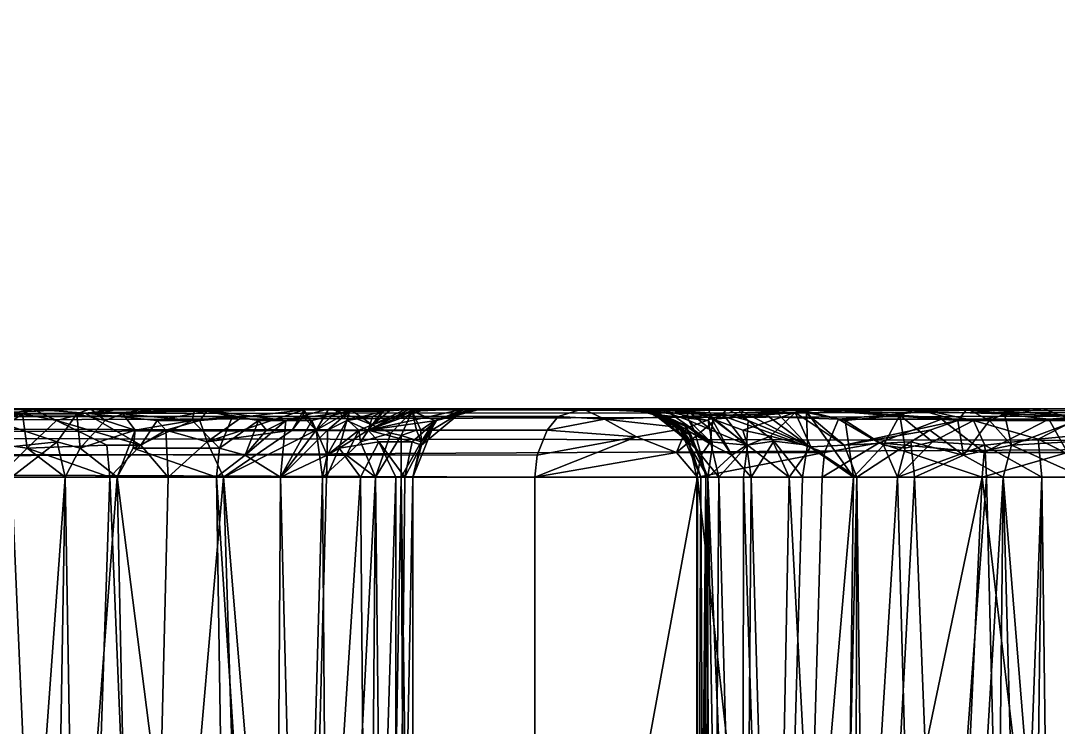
# Model space of a CAD drawing. Extents: x -30 to 83, y -53 to 60.
# Drawn here: x 17.627 to 19.147, y -11.967 to -10.932 of the extents above; entities that cross this region are included whole.
import ezdxf

# ---------------------------------------------------------------- set-up
doc = ezdxf.new("R2010")
doc.units = 0
doc.header["$MEASUREMENT"] = 0

msp = doc.modelspace()

# ---------------------------------------------------------------- linework, layer by layer
for points in [[(63.169998, -40), (-9.17, -40), (63.169998, 60)], [(-9.17, 60), (63.169998, 60), (-9.17, -40)], [(-7.187, 58, 2), (-7.187, -40, 2), (61.187, -40, 2)], [(61.187, 58, 2), (-7.187, 58, 2), (61.187, -40, 2)], [(-30, -1, 38), (30, -1, 38), (-30, -17, 38)], [(30, -17, 38), (-30, -17, 38), (30, -1, 38)], [(30, -2.998, 39.998001), (-30, -2.998, 39.998001), (-30, -15.003, 39.998001)], [(-30, -15.003, 39.998001), (30, -15.003, 39.998001), (30, -2.998, 39.998001)], [(5, -15, 40), (5, -3, 40), (75, -15, 40)], [(75, -3, 40), (75, -15, 40), (5, -3, 40)], [(9.998001, -13.003, 41.998001), (21.252998, -13.003, 41.998001), (21.252998, -7.997999, 41.998001)], [(9.998001, -13.003, 41.998001), (21.252998, -7.997999, 41.998001), (9.998001, -7.997999, 41.998001)], [(7.212134, -11.51441, 56.971416), (7.229168, -11.50251, 56.991844), (18.414324, -11.5113, 47.62907)], [(18.450401, -11.5, 47.6586), (7.229168, -11.50251, 56.991844), (14.61871, -11.5, 50.855831)], [(18.450401, -11.5, 47.6586), (18.414324, -11.5113, 47.62907), (7.229168, -11.50251, 56.991844)], [(21.153233, -11.5039, 50.370338), (15.689467, -11.5, 56.876308), (11.823029, -11.5113, 61.582664)], [(18.450401, -11.5, 47.6586), (14.61871, -11.5, 50.855831), (17.981335, -11.5, 49.97583)], [(14.61871, -11.5, 50.855831), (17.472769, -11.50045, 50.56509), (17.981335, -11.5, 49.97583)], [(15.689467, -11.5, 56.876308), (21.153233, -11.5039, 50.370338), (21.137972, -11.5, 50.346172)], [(21.137972, -11.5, 50.346172), (18.078512, -11.5, 51.579571), (15.689467, -11.5, 56.876308)], [(17.415649, -11.5, 52.238571), (15.689467, -11.5, 56.876308), (18.078512, -11.5, 51.579571)], [(17.832439, -11.50005, 51.695408), (17.415649, -11.5, 52.238571), (17.882164, -11.5001, 51.679825)], [(17.415649, -11.5, 52.238571), (17.729124, -11.50005, 51.709007), (17.548317, -11.50005, 51.689205)], [(17.832439, -11.50005, 51.695408), (17.807232, -11.5, 51.702641), (17.415649, -11.5, 52.238571)], [(17.807232, -11.5, 51.702641), (17.729124, -11.50005, 51.709007), (17.415649, -11.5, 52.238571)], [(17.882164, -11.5001, 51.679825), (17.415649, -11.5, 52.238571), (18.078512, -11.5, 51.579571)], [(17.644646, -11.50045, 50.520481), (17.981335, -11.5, 49.97583), (17.472769, -11.50045, 50.56509)], [(17.472769, -11.50045, 50.56509), (17.56205, -11.51735, 50.585541), (17.644646, -11.50045, 50.520481)], [(17.548317, -11.50005, 51.689205), (17.729124, -11.50005, 51.709007), (17.557085, -11.50736, 51.656509)], [(17.557085, -11.50736, 51.656509), (17.729124, -11.50005, 51.709007), (17.709311, -11.50736, 51.675587)], [(17.629429, -11.50736, 50.552608), (17.644646, -11.50045, 50.520481), (17.56205, -11.51735, 50.585541)], [(17.644646, -11.50045, 50.520481), (17.629429, -11.50736, 50.552608), (17.679279, -11.51735, 50.567501)], [(17.981335, -11.5, 49.97583), (17.644646, -11.50045, 50.520481), (17.721607, -11.50637, 50.545654)], [(17.679279, -11.51735, 50.567501), (17.721607, -11.50637, 50.545654), (17.644646, -11.50045, 50.520481)], [(17.709311, -11.50736, 51.675587), (17.729124, -11.50005, 51.709007), (17.750528, -11.51735, 51.654453)], [(17.981335, -11.5, 49.97583), (17.721607, -11.50637, 50.545654), (17.781075, -11.50005, 50.519051)], [(17.781075, -11.50005, 50.519051), (17.721607, -11.50637, 50.545654), (17.89941, -11.50341, 50.572262)], [(17.807232, -11.5, 51.702641), (17.776663, -11.50736, 51.670898), (17.729124, -11.50005, 51.709007)], [(17.776663, -11.50736, 51.670898), (17.750528, -11.51735, 51.654453), (17.729124, -11.50005, 51.709007)], [(17.832439, -11.50005, 51.695408), (17.776663, -11.50736, 51.670898), (17.807232, -11.5, 51.702641)], [(17.832439, -11.50005, 51.695408), (17.882164, -11.5001, 51.679825), (17.776663, -11.50736, 51.670898)], [(17.878119, -11.51735, 51.627499), (17.776663, -11.50736, 51.670898), (17.882164, -11.5001, 51.679825)], [(17.89941, -11.50341, 50.572262), (17.908255, -11.5, 50.547943), (17.781075, -11.50005, 50.519051)], [(17.981335, -11.5, 49.97583), (17.781075, -11.50005, 50.519051), (17.908255, -11.5, 50.547943)], [(17.878119, -11.51735, 51.627499), (17.882164, -11.5001, 51.679825), (17.937105, -11.5113, 51.613693)], [(18.078512, -11.5, 51.579571), (18.015516, -11.51735, 51.55801), (17.882164, -11.5001, 51.679825)], [(17.975431, -11.51735, 51.583542), (17.882164, -11.5001, 51.679825), (18.015516, -11.51735, 51.55801)], [(17.937105, -11.5113, 51.613693), (17.882164, -11.5001, 51.679825), (17.975431, -11.51735, 51.583542)], [(18.041765, -11.50173, 50.633678), (17.908255, -11.5, 50.547943), (17.89941, -11.50341, 50.572262)], [(18.041765, -11.50173, 50.633678), (17.89941, -11.50341, 50.572262), (17.950987, -11.51235, 50.616058)], [(18.041765, -11.50173, 50.633678), (17.950987, -11.51235, 50.616058), (17.900131, -11.54843, 50.635944)], [(17.900131, -11.54843, 50.635944), (18.02459, -11.53126, 50.692715), (18.041765, -11.50173, 50.633678)], [(17.981335, -11.5, 49.97583), (17.908255, -11.5, 50.547943), (18.572865, -11.50003, 49.945953)], [(18.041765, -11.50173, 50.633678), (18.572865, -11.50003, 49.945953), (17.908255, -11.5, 50.547943)], [(18.676498, -11.50005, 49.293663), (17.981335, -11.5, 49.97583), (18.660978, -11.5001, 49.314671)], [(17.981335, -11.5, 49.97583), (18.676498, -11.50005, 49.293663), (18.450401, -11.5, 47.6586)], [(17.981335, -11.5, 49.97583), (18.572865, -11.50003, 49.945953), (18.545288, -11.50005, 49.871071)], [(18.545288, -11.50005, 49.871071), (18.537701, -11.5, 49.852837), (17.981335, -11.5, 49.97583)], [(17.981335, -11.5, 49.97583), (18.537701, -11.5, 49.852837), (18.533607, -11.50005, 49.826935)], [(17.981335, -11.5, 49.97583), (18.533607, -11.50005, 49.826935), (18.522392, -11.5, 49.775852)], [(18.522392, -11.5, 49.775852), (18.55559, -11.50003, 49.51194), (17.981335, -11.5, 49.97583)], [(17.981335, -11.5, 49.97583), (18.55559, -11.50003, 49.51194), (18.660978, -11.5001, 49.314671)], [(18.015516, -11.51735, 51.55801), (18.078512, -11.5, 51.579571), (18.109011, -11.50341, 51.517719)], [(18.02459, -11.53126, 50.692715), (18.040195, -11.5113, 50.672375), (18.041765, -11.50173, 50.633678)], [(18.040195, -11.5113, 50.672375), (18.059887, -11.53126, 50.722332), (18.041765, -11.50173, 50.633678)], [(18.059887, -11.53126, 50.722332), (18.078512, -11.5, 50.64394), (18.041765, -11.50173, 50.633678)], [(18.041765, -11.50173, 50.633678), (18.078512, -11.5, 50.64394), (18.572865, -11.50003, 49.945953)], [(18.059887, -11.53126, 50.722332), (18.090916, -11.50341, 50.688473), (18.078512, -11.5, 50.64394)], [(18.078512, -11.5, 51.579571), (18.20908, -11.5, 51.434139), (18.109011, -11.50341, 51.517719)], [(18.078512, -11.5, 50.64394), (18.090916, -11.50341, 50.688473), (18.108402, -11.5, 50.669388)], [(18.078512, -11.5, 50.64394), (18.108402, -11.5, 50.669388), (18.633238, -11.50004, 50.048401)], [(18.078512, -11.5, 51.579571), (21.137972, -11.5, 50.346172), (18.20908, -11.5, 51.434139)], [(18.633238, -11.50004, 50.048401), (18.572865, -11.50003, 49.945953), (18.078512, -11.5, 50.64394)], [(18.141884, -11.5234, 50.804482), (18.108402, -11.5, 50.669388), (18.090916, -11.50341, 50.688473)], [(18.108402, -11.5, 50.669388), (18.141884, -11.5234, 50.804482), (18.159328, -11.5001, 50.728886)], [(18.108402, -11.5, 50.669388), (18.159328, -11.5001, 50.728886), (18.769907, -11.50004, 50.182186)], [(18.769907, -11.50004, 50.182186), (18.633238, -11.50004, 50.048401), (18.108402, -11.5, 50.669388)], [(18.109011, -11.50341, 51.517719), (18.20908, -11.5, 51.434139), (18.158529, -11.50341, 51.461258)], [(18.220776, -11.50005, 51.410664), (18.135717, -11.53126, 51.414715), (18.20908, -11.5, 51.434139)], [(18.195518, -11.50093, 51.436913), (18.20908, -11.5, 51.434139), (18.135717, -11.53126, 51.414715)], [(18.135717, -11.53126, 51.414715), (18.276821, -11.50004, 51.279015), (18.235815, -11.51735, 51.223782)], [(18.276821, -11.50004, 51.279015), (18.135717, -11.53126, 51.414715), (18.220776, -11.50005, 51.410664)], [(18.195518, -11.50093, 51.436913), (18.135717, -11.53126, 51.414715), (18.158529, -11.50341, 51.461258)], [(18.159328, -11.5001, 50.728886), (18.141884, -11.5234, 50.804482), (18.170868, -11.5, 50.736294)], [(18.170868, -11.5, 50.736294), (18.141884, -11.5234, 50.804482), (18.192753, -11.50005, 50.768856)], [(18.207241, -11.50005, 50.790546), (18.192753, -11.50005, 50.768856), (18.141884, -11.5234, 50.804482)], [(18.207241, -11.50005, 50.790546), (18.141884, -11.5234, 50.804482), (18.200249, -11.50341, 50.824692)], [(18.195518, -11.50093, 51.436913), (18.158529, -11.50341, 51.461258), (18.20908, -11.5, 51.434139)], [(18.170868, -11.5, 50.736294), (18.829863, -11.5, 50.82436), (18.159328, -11.5001, 50.728886)], [(18.829863, -11.5, 50.82436), (18.769907, -11.50004, 50.182186), (18.159328, -11.5001, 50.728886)], [(18.170868, -11.5, 50.736294), (18.192753, -11.50005, 50.768856), (18.829863, -11.5, 50.82436)], [(18.829863, -11.5, 50.82436), (18.192753, -11.50005, 50.768856), (18.207241, -11.50005, 50.790546)], [(18.280499, -11.50005, 50.957027), (18.246832, -11.5, 50.858181), (18.200249, -11.50341, 50.824692)], [(18.200249, -11.50341, 50.824692), (18.246832, -11.5, 50.858181), (18.207241, -11.50005, 50.790546)], [(18.233467, -11.51735, 50.987976), (18.280499, -11.50005, 50.957027), (18.200249, -11.50341, 50.824692)], [(18.829863, -11.5, 50.82436), (18.207241, -11.50005, 50.790546), (18.246832, -11.5, 50.858181)], [(18.20908, -11.5, 51.434139), (21.137972, -11.5, 50.346172), (18.220776, -11.50005, 51.410664)], [(18.220776, -11.50005, 51.410664), (21.137972, -11.5, 50.346172), (18.276821, -11.50004, 51.279015)], [(18.290949, -11.50003, 50.99815), (18.280499, -11.50005, 50.957027), (18.233467, -11.51735, 50.987976)], [(18.233467, -11.51735, 50.987976), (18.271822, -11.50538, 51.124279), (18.290949, -11.50003, 50.99815)], [(18.302475, -11.5, 51.137932), (18.235815, -11.51735, 51.223782), (18.276821, -11.50004, 51.279015)], [(18.271822, -11.50538, 51.124279), (18.235815, -11.51735, 51.223782), (18.302475, -11.5, 51.137932)], [(18.246832, -11.5, 50.858181), (18.280499, -11.50005, 50.957027), (18.829863, -11.5, 50.82436)], [(18.299498, -11.50007, 51.124744), (18.271822, -11.50538, 51.124279), (18.302475, -11.5, 51.137932)], [(18.290949, -11.50003, 50.99815), (18.271822, -11.50538, 51.124279), (18.29575, -11.50005, 51.033726)], [(18.299498, -11.50007, 51.124744), (18.29575, -11.50005, 51.033726), (18.271822, -11.50538, 51.124279)], [(18.302475, -11.5, 51.137932), (18.276821, -11.50004, 51.279015), (18.829863, -11.5, 50.82436)], [(21.137972, -11.5, 50.346172), (18.829863, -11.5, 50.82436), (18.276821, -11.50004, 51.279015)], [(18.280499, -11.50005, 50.957027), (18.290949, -11.50003, 50.99815), (18.829863, -11.5, 50.82436)], [(18.829863, -11.5, 50.82436), (18.290949, -11.50003, 50.99815), (18.29575, -11.50005, 51.033726)], [(18.829863, -11.5, 50.82436), (18.29575, -11.50005, 51.033726), (18.299498, -11.50007, 51.124744)], [(18.829863, -11.5, 50.82436), (18.299498, -11.50007, 51.124744), (18.302475, -11.5, 51.137932)], [(18.414324, -11.5113, 47.62907), (18.450401, -11.5, 47.6586), (18.482052, -11.51502, 47.557468)], [(18.482052, -11.51502, 47.557468), (18.450401, -11.5, 47.6586), (18.652344, -11.50937, 47.430889)], [(18.997404, -11.5, 47.275757), (18.652344, -11.50937, 47.430889), (18.450401, -11.5, 47.6586)], [(18.997404, -11.5, 47.275757), (18.450401, -11.5, 47.6586), (19.123808, -11.5, 49.097973)], [(18.942257, -11.5, 49.126106), (19.123808, -11.5, 49.097973), (18.450401, -11.5, 47.6586)], [(18.752003, -11.5, 49.221523), (18.942257, -11.5, 49.126106), (18.450401, -11.5, 47.6586)], [(18.676498, -11.50005, 49.293663), (18.752003, -11.5, 49.221523), (18.450401, -11.5, 47.6586)], [(18.548391, -11.50274, 49.819859), (18.555435, -11.50736, 49.7467), (18.522392, -11.5, 49.775852)], [(18.522392, -11.5, 49.775852), (18.543146, -11.50341, 49.69754), (18.55559, -11.50003, 49.51194)], [(18.555435, -11.50736, 49.7467), (18.563963, -11.5113, 49.721695), (18.522392, -11.5, 49.775852)], [(18.522392, -11.5, 49.775852), (18.563963, -11.5113, 49.721695), (18.543146, -11.50341, 49.69754)], [(18.548391, -11.50274, 49.819859), (18.522392, -11.5, 49.775852), (18.533607, -11.50005, 49.826935)], [(18.533607, -11.50005, 49.826935), (18.537701, -11.5, 49.852837), (18.548391, -11.50274, 49.819859)], [(18.545288, -11.50005, 49.871071), (18.579391, -11.50736, 49.867134), (18.537701, -11.5, 49.852837)], [(18.548391, -11.50274, 49.819859), (18.537701, -11.5, 49.852837), (18.579391, -11.50736, 49.867134)], [(18.559565, -11.50933, 49.666924), (18.55559, -11.50003, 49.51194), (18.543146, -11.50341, 49.69754)], [(18.545288, -11.50005, 49.871071), (18.572865, -11.50003, 49.945953), (18.579391, -11.50736, 49.867134)], [(18.585396, -11.51735, 49.815453), (18.605427, -11.54843, 49.753601), (18.548391, -11.50274, 49.819859)], [(18.605427, -11.54843, 49.753601), (18.555435, -11.50736, 49.7467), (18.548391, -11.50274, 49.819859)], [(18.548391, -11.50274, 49.819859), (18.579391, -11.50736, 49.867134), (18.613516, -11.53126, 49.856373)], [(18.613516, -11.53126, 49.856373), (18.585396, -11.51735, 49.815453), (18.548391, -11.50274, 49.819859)], [(18.559565, -11.50933, 49.666924), (18.565823, -11.50955, 49.575291), (18.55559, -11.50003, 49.51194)], [(18.63637, -11.50933, 49.41293), (18.655285, -11.50736, 49.374062), (18.55559, -11.50003, 49.51194)], [(18.660978, -11.5001, 49.314671), (18.55559, -11.50003, 49.51194), (18.655285, -11.50736, 49.374062)], [(18.634037, -11.51735, 49.445995), (18.55559, -11.50003, 49.51194), (18.565823, -11.50955, 49.575291)], [(18.634037, -11.51735, 49.445995), (18.63637, -11.50933, 49.41293), (18.55559, -11.50003, 49.51194)], [(18.601948, -11.50175, 49.973385), (18.572865, -11.50003, 49.945953), (18.633238, -11.50004, 50.048401)], [(18.601948, -11.50175, 49.973385), (18.579391, -11.50736, 49.867134), (18.572865, -11.50003, 49.945953)], [(18.605343, -11.51735, 49.883865), (18.579391, -11.50736, 49.867134), (18.601948, -11.50175, 49.973385)], [(18.641079, -11.51538, 49.972466), (18.601948, -11.50175, 49.973385), (18.633238, -11.50004, 50.048401)], [(18.638556, -11.53126, 49.920769), (18.601948, -11.50175, 49.973385), (18.641079, -11.51538, 49.972466)], [(18.638556, -11.53126, 49.920769), (18.605343, -11.51735, 49.883865), (18.601948, -11.50175, 49.973385)], [(18.761084, -11.50538, 50.141159), (18.641079, -11.51538, 49.972466), (18.633238, -11.50004, 50.048401)], [(18.633238, -11.50004, 50.048401), (18.769907, -11.50004, 50.182186), (18.761084, -11.50538, 50.141159)], [(18.824751, -11.51502, 47.307232), (18.652344, -11.50937, 47.430889), (18.997404, -11.5, 47.275757)], [(18.655285, -11.50736, 49.374062), (18.692501, -11.51735, 49.356632), (18.660978, -11.5001, 49.314671)], [(18.660978, -11.5001, 49.314671), (18.692501, -11.51735, 49.356632), (18.676498, -11.50005, 49.293663)], [(18.676498, -11.50005, 49.293663), (18.711296, -11.50341, 49.291576), (18.752003, -11.5, 49.221523)], [(18.779581, -11.55309, 49.312584), (18.711296, -11.50341, 49.291576), (18.676498, -11.50005, 49.293663)], [(18.779581, -11.55309, 49.312584), (18.676498, -11.50005, 49.293663), (18.692501, -11.51735, 49.356632)], [(18.73625, -11.50736, 49.281742), (18.752003, -11.5, 49.221523), (18.711296, -11.50341, 49.291576)], [(18.777863, -11.50341, 49.234653), (18.752003, -11.5, 49.221523), (18.73625, -11.50736, 49.281742)], [(18.777863, -11.50341, 49.234653), (18.834713, -11.51735, 49.231926), (18.752003, -11.5, 49.221523)], [(18.834713, -11.51735, 49.231926), (18.914639, -11.50933, 49.176807), (18.752003, -11.5, 49.221523)], [(18.942257, -11.5, 49.126106), (18.752003, -11.5, 49.221523), (18.914639, -11.50933, 49.176807)], [(18.832819, -11.55309, 50.123348), (18.761084, -11.50538, 50.141159), (18.769907, -11.50004, 50.182186)], [(18.936834, -11.5, 50.269775), (18.99935, -11.51735, 50.229404), (18.769907, -11.50004, 50.182186)], [(18.829863, -11.5, 50.82436), (18.936834, -11.5, 50.269775), (18.769907, -11.50004, 50.182186)], [(18.832819, -11.55309, 50.123348), (18.769907, -11.50004, 50.182186), (18.99935, -11.51735, 50.229404)], [(19.132872, -11.51502, 47.164177), (18.824751, -11.51502, 47.307232), (18.997404, -11.5, 47.275757)], [(18.829863, -11.5, 50.82436), (21.137972, -11.5, 50.346172), (19.189547, -11.5113, 50.246632)], [(18.829863, -11.5, 50.82436), (19.189547, -11.5113, 50.246632), (19.013075, -11.5, 50.288429)], [(19.013075, -11.5, 50.288429), (18.936834, -11.5, 50.269775), (18.829863, -11.5, 50.82436)], [(18.914639, -11.50933, 49.176807), (19.022663, -11.51735, 49.161045), (18.942257, -11.5, 49.126106)], [(18.99935, -11.51735, 50.229404), (18.936834, -11.5, 50.269775), (19.013075, -11.5, 50.288429)], [(18.942257, -11.5, 49.126106), (19.022663, -11.51735, 49.161045), (19.123808, -11.5, 49.097973)], [(19.308376, -11.5, 47.163128), (19.132872, -11.51502, 47.164177), (18.997404, -11.5, 47.275757)], [(19.123808, -11.5, 49.097973), (19.28512, -11.5, 49.121651), (18.997404, -11.5, 47.275757)], [(19.308376, -11.5, 47.163128), (18.997404, -11.5, 47.275757), (19.28512, -11.5, 49.121651)], [(19.046152, -11.51735, 50.237659), (18.99935, -11.51735, 50.229404), (19.013075, -11.5, 50.288429)], [(19.189547, -11.5113, 50.246632), (19.06811, -11.50736, 50.259373), (19.013075, -11.5, 50.288429)], [(19.046152, -11.51735, 50.237659), (19.013075, -11.5, 50.288429), (19.06811, -11.50736, 50.259373)], [(19.022663, -11.51735, 49.161045), (19.170626, -11.51735, 49.15575), (19.123808, -11.5, 49.097973)], [(19.123808, -11.5, 49.097973), (19.170626, -11.51735, 49.15575), (19.28512, -11.5, 49.121651)], [(19.132872, -11.51502, 47.164177), (19.634161, -11.5, 47.106129), (19.438604, -11.52161, 47.073376)], [(19.634161, -11.5, 47.106129), (19.132872, -11.51502, 47.164177), (19.308376, -11.5, 47.163128)], [(7.212134, -11.51441, 56.971416), (18.397905, -11.53126, 47.609383), (7.185363, -11.55774, 56.939327)], [(18.414324, -11.5113, 47.62907), (18.397905, -11.53126, 47.609383), (7.212134, -11.51441, 56.971416)], [(11.845847, -11.53553, 61.601704), (21.153233, -11.5039, 50.370338), (11.823029, -11.5113, 61.582664)], [(21.197603, -11.54905, 50.407356), (21.153233, -11.5039, 50.370338), (11.845847, -11.53553, 61.601704)], [(17.680582, -11.54843, 51.626282), (17.557085, -11.50736, 51.656509), (17.709311, -11.50736, 51.675587)], [(17.680582, -11.54843, 51.626282), (17.5928, -11.55774, 51.609055), (17.557085, -11.50736, 51.656509)], [(17.56205, -11.51735, 50.585541), (17.56975, -11.54843, 50.614285), (17.629429, -11.50736, 50.552608)], [(17.636564, -11.55774, 50.606739), (17.629429, -11.50736, 50.552608), (17.56975, -11.54843, 50.614285)], [(17.636564, -11.55774, 50.606739), (17.679279, -11.51735, 50.567501), (17.629429, -11.50736, 50.552608)], [(17.636564, -11.55774, 50.606739), (17.753307, -11.55309, 50.602371), (17.679279, -11.51735, 50.567501)], [(17.803009, -11.55309, 50.609531), (17.721607, -11.50637, 50.545654), (17.679279, -11.51735, 50.567501)], [(17.803009, -11.55309, 50.609531), (17.679279, -11.51735, 50.567501), (17.753307, -11.55309, 50.602371)], [(17.680582, -11.54843, 51.626282), (17.709311, -11.50736, 51.675587), (17.714155, -11.55774, 51.62088)], [(17.714155, -11.55774, 51.62088), (17.709311, -11.50736, 51.675587), (17.750528, -11.51735, 51.654453)], [(17.794765, -11.53126, 51.631924), (17.714155, -11.55774, 51.62088), (17.750528, -11.51735, 51.654453)], [(17.826824, -11.51735, 50.581333), (17.89941, -11.50341, 50.572262), (17.721607, -11.50637, 50.545654)], [(17.826824, -11.51735, 50.581333), (17.721607, -11.50637, 50.545654), (17.803009, -11.55309, 50.609531)], [(17.750528, -11.51735, 51.654453), (17.776663, -11.50736, 51.670898), (17.794765, -11.53126, 51.631924)], [(17.878119, -11.51735, 51.627499), (17.794765, -11.53126, 51.631924), (17.776663, -11.50736, 51.670898)], [(17.791498, -11.55774, 51.613384), (17.878119, -11.51735, 51.627499), (17.918318, -11.55774, 51.573399)], [(17.878119, -11.51735, 51.627499), (17.791498, -11.55774, 51.613384), (17.794765, -11.53126, 51.631924)], [(17.803009, -11.55309, 50.609531), (17.83975, -11.53126, 50.601555), (17.826824, -11.51735, 50.581333)], [(17.889368, -11.51735, 50.599838), (17.89941, -11.50341, 50.572262), (17.826824, -11.51735, 50.581333)], [(17.889368, -11.51735, 50.599838), (17.826824, -11.51735, 50.581333), (17.83975, -11.53126, 50.601555)], [(17.83975, -11.53126, 50.601555), (17.900131, -11.54843, 50.635944), (17.889368, -11.51735, 50.599838)], [(17.937105, -11.5113, 51.613693), (17.918318, -11.55774, 51.573399), (17.878119, -11.51735, 51.627499)], [(17.889368, -11.51735, 50.599838), (17.950987, -11.51235, 50.616058), (17.89941, -11.50341, 50.572262)], [(17.889368, -11.51735, 50.599838), (17.900131, -11.54843, 50.635944), (17.950987, -11.51235, 50.616058)], [(17.918318, -11.55774, 51.573399), (17.937105, -11.5113, 51.613693), (17.975431, -11.51735, 51.583542)], [(17.918318, -11.55774, 51.573399), (17.975431, -11.51735, 51.583542), (17.955978, -11.56805, 51.54985)], [(17.955978, -11.56805, 51.54985), (18.015516, -11.51735, 51.55801), (18.007427, -11.6, 51.508427)], [(17.955978, -11.56805, 51.54985), (17.986843, -11.53126, 51.557224), (18.015516, -11.51735, 51.55801)], [(17.986843, -11.53126, 51.557224), (17.955978, -11.56805, 51.54985), (17.975431, -11.51735, 51.583542)], [(17.986843, -11.53126, 51.557224), (17.975431, -11.51735, 51.583542), (18.015516, -11.51735, 51.55801)], [(18.007427, -11.6, 51.508427), (18.053219, -11.51735, 51.529076), (18.059887, -11.53126, 51.501179)], [(18.053219, -11.51735, 51.529076), (18.007427, -11.6, 51.508427), (18.015516, -11.51735, 51.55801)], [(18.109011, -11.50341, 51.517719), (18.053219, -11.51735, 51.529076), (18.015516, -11.51735, 51.55801)], [(18.02459, -11.53126, 50.692715), (18.059887, -11.53126, 50.722332), (18.040195, -11.5113, 50.672375)], [(18.053219, -11.51735, 51.529076), (18.109011, -11.50341, 51.517719), (18.059887, -11.53126, 51.501179)], [(18.076532, -11.53126, 51.485241), (18.059887, -11.53126, 51.501179), (18.109011, -11.50341, 51.517719)], [(18.059887, -11.53126, 50.722332), (18.122084, -11.53126, 50.790211), (18.090916, -11.50341, 50.688473)], [(18.093243, -11.55774, 51.439175), (18.076017, -11.56805, 51.453514), (18.104696, -11.51735, 51.479805)], [(18.076017, -11.56805, 51.453514), (18.076532, -11.53126, 51.485241), (18.104696, -11.51735, 51.479805)], [(18.104696, -11.51735, 51.479805), (18.076532, -11.53126, 51.485241), (18.109011, -11.50341, 51.517719)], [(18.141884, -11.5234, 50.804482), (18.090916, -11.50341, 50.688473), (18.122084, -11.53126, 50.790211)], [(18.104696, -11.51735, 51.479805), (18.135717, -11.53126, 51.414715), (18.093243, -11.55774, 51.439175)], [(18.104696, -11.51735, 51.479805), (18.158529, -11.50341, 51.461258), (18.142427, -11.5113, 51.448902)], [(18.109011, -11.50341, 51.517719), (18.158529, -11.50341, 51.461258), (18.104696, -11.51735, 51.479805)], [(18.135717, -11.53126, 51.414715), (18.104696, -11.51735, 51.479805), (18.142427, -11.5113, 51.448902)], [(18.142427, -11.5113, 51.448902), (18.158529, -11.50341, 51.461258), (18.135717, -11.53126, 51.414715)], [(18.235815, -11.51735, 51.223782), (18.200518, -11.54843, 51.245052), (18.135717, -11.53126, 51.414715)], [(18.200249, -11.50341, 50.824692), (18.141884, -11.5234, 50.804482), (18.16905, -11.53592, 50.869167)], [(18.184076, -11.53913, 50.912506), (18.200249, -11.50341, 50.824692), (18.16905, -11.53592, 50.869167)], [(18.184076, -11.53913, 50.912506), (18.206789, -11.53126, 50.952923), (18.200249, -11.50341, 50.824692)], [(18.233467, -11.51735, 50.987976), (18.200249, -11.50341, 50.824692), (18.213245, -11.53126, 50.975052)], [(18.206789, -11.53126, 50.952923), (18.213245, -11.53126, 50.975052), (18.200249, -11.50341, 50.824692)], [(18.200518, -11.54843, 51.245052), (18.235815, -11.51735, 51.223782), (18.214022, -11.55309, 51.145306)], [(18.213655, -11.54843, 51.044529), (18.233467, -11.51735, 50.987976), (18.213245, -11.53126, 50.975052)], [(18.213655, -11.54843, 51.044529), (18.229233, -11.53126, 51.065723), (18.233467, -11.51735, 50.987976)], [(18.214022, -11.55309, 51.145306), (18.271822, -11.50538, 51.124279), (18.229233, -11.53126, 51.065723)], [(18.235815, -11.51735, 51.223782), (18.271822, -11.50538, 51.124279), (18.214022, -11.55309, 51.145306)], [(18.229233, -11.53126, 51.065723), (18.271822, -11.50538, 51.124279), (18.233467, -11.51735, 50.987976)], [(18.414324, -11.5113, 47.62907), (18.482052, -11.51502, 47.557468), (18.397905, -11.53126, 47.609383)], [(18.528692, -11.54101, 47.480705), (18.397905, -11.53126, 47.609383), (18.482052, -11.51502, 47.557468)], [(18.652344, -11.50937, 47.430889), (18.602097, -11.5282, 47.434807), (18.482052, -11.51502, 47.557468)], [(18.528692, -11.54101, 47.480705), (18.482052, -11.51502, 47.557468), (18.602097, -11.5282, 47.434807)], [(18.563963, -11.5113, 49.721695), (18.58205, -11.5234, 49.674179), (18.543146, -11.50341, 49.69754)], [(18.559565, -11.50933, 49.666924), (18.543146, -11.50341, 49.69754), (18.58205, -11.5234, 49.674179)], [(18.555435, -11.50736, 49.7467), (18.605427, -11.54843, 49.753601), (18.563963, -11.5113, 49.721695)], [(18.604204, -11.54843, 49.65266), (18.559565, -11.50933, 49.666924), (18.58205, -11.5234, 49.674179)], [(18.59359, -11.53126, 49.628597), (18.559565, -11.50933, 49.666924), (18.604204, -11.54843, 49.65266)], [(18.59359, -11.53126, 49.628597), (18.565823, -11.50955, 49.575291), (18.559565, -11.50933, 49.666924)], [(18.605427, -11.54843, 49.753601), (18.604204, -11.54843, 49.65266), (18.563963, -11.5113, 49.721695)], [(18.58205, -11.5234, 49.674179), (18.563963, -11.5113, 49.721695), (18.604204, -11.54843, 49.65266)], [(18.59359, -11.53126, 49.628597), (18.608942, -11.53913, 49.58485), (18.565823, -11.50955, 49.575291)], [(18.565823, -11.50955, 49.575291), (18.608942, -11.53913, 49.58485), (18.599792, -11.5234, 49.558884)], [(18.599792, -11.5234, 49.558884), (18.640026, -11.55309, 49.51189), (18.565823, -11.50955, 49.575291)], [(18.640026, -11.55309, 49.51189), (18.634037, -11.51735, 49.445995), (18.565823, -11.50955, 49.575291)], [(18.613516, -11.53126, 49.856373), (18.579391, -11.50736, 49.867134), (18.605343, -11.51735, 49.883865)], [(18.623381, -11.56805, 49.807037), (18.585396, -11.51735, 49.815453), (18.613516, -11.53126, 49.856373)], [(18.585396, -11.51735, 49.815453), (18.623381, -11.56805, 49.807037), (18.605427, -11.54843, 49.753601)], [(18.58758, -11.56397, 47.415806), (18.652344, -11.50937, 47.430889), (18.804279, -11.56397, 47.271614)], [(18.602097, -11.5282, 47.434807), (18.652344, -11.50937, 47.430889), (18.58758, -11.56397, 47.415806)], [(18.638556, -11.53126, 49.920769), (18.637375, -11.54843, 49.884163), (18.605343, -11.51735, 49.883865)], [(18.637375, -11.54843, 49.884163), (18.613516, -11.53126, 49.856373), (18.605343, -11.51735, 49.883865)], [(18.634037, -11.51735, 49.445995), (18.668543, -11.56805, 49.463955), (18.63637, -11.50933, 49.41293)], [(18.640026, -11.55309, 49.51189), (18.668543, -11.56805, 49.463955), (18.634037, -11.51735, 49.445995)], [(18.655285, -11.50736, 49.374062), (18.63637, -11.50933, 49.41293), (18.689947, -11.55309, 49.415356)], [(18.63637, -11.50933, 49.41293), (18.668543, -11.56805, 49.463955), (18.689947, -11.55309, 49.415356)], [(18.691454, -11.55309, 49.981983), (18.638556, -11.53126, 49.920769), (18.641079, -11.51538, 49.972466)], [(18.641079, -11.51538, 49.972466), (18.761084, -11.50538, 50.141159), (18.684587, -11.53126, 50.0005)], [(18.691454, -11.55309, 49.981983), (18.641079, -11.51538, 49.972466), (18.684587, -11.53126, 50.0005)], [(18.824751, -11.51502, 47.307232), (18.804279, -11.56397, 47.271614), (18.652344, -11.50937, 47.430889)], [(18.689947, -11.55309, 49.415356), (18.692501, -11.51735, 49.356632), (18.655285, -11.50736, 49.374062)], [(18.725098, -11.53985, 50.041267), (18.684587, -11.53126, 50.0005), (18.761084, -11.50538, 50.141159)], [(18.729822, -11.54745, 49.357735), (18.692501, -11.51735, 49.356632), (18.689947, -11.55309, 49.415356)], [(18.729822, -11.54745, 49.357735), (18.779581, -11.55309, 49.312584), (18.692501, -11.51735, 49.356632)], [(18.779581, -11.55309, 49.312584), (18.73625, -11.50736, 49.281742), (18.711296, -11.50341, 49.291576)], [(18.784445, -11.55566, 50.085285), (18.725098, -11.53985, 50.041267), (18.761084, -11.50538, 50.141159)], [(18.777863, -11.50341, 49.234653), (18.73625, -11.50736, 49.281742), (18.779581, -11.55309, 49.312584)], [(18.784445, -11.55566, 50.085285), (18.761084, -11.50538, 50.141159), (18.832819, -11.55309, 50.123348)], [(18.777863, -11.50341, 49.234653), (18.846735, -11.6, 49.277958), (18.834713, -11.51735, 49.231926)], [(18.779581, -11.55309, 49.312584), (18.846735, -11.6, 49.277958), (18.777863, -11.50341, 49.234653)], [(18.804279, -11.56397, 47.271614), (18.824751, -11.51502, 47.307232), (18.884161, -11.54985, 47.237114)], [(18.824751, -11.51502, 47.307232), (18.975697, -11.51502, 47.228989), (18.884161, -11.54985, 47.237114)], [(18.975697, -11.51502, 47.228989), (18.824751, -11.51502, 47.307232), (19.132872, -11.51502, 47.164177)], [(18.958429, -11.53126, 50.201283), (18.832819, -11.55309, 50.123348), (18.99935, -11.51735, 50.229404)], [(18.890837, -11.55309, 49.238255), (18.914639, -11.50933, 49.176807), (18.834713, -11.51735, 49.231926)], [(18.890837, -11.55309, 49.238255), (18.834713, -11.51735, 49.231926), (18.846735, -11.6, 49.277958)], [(18.975697, -11.51502, 47.228989), (19.037922, -11.56397, 47.156891), (18.884161, -11.54985, 47.237114)], [(18.890837, -11.55309, 49.238255), (18.922338, -11.55774, 49.226948), (18.914639, -11.50933, 49.176807)], [(18.914639, -11.50933, 49.176807), (18.962397, -11.54843, 49.206364), (19.022663, -11.51735, 49.161045)], [(18.962397, -11.54843, 49.206364), (18.914639, -11.50933, 49.176807), (18.922338, -11.55774, 49.226948)], [(19.007765, -11.56805, 50.191422), (18.958429, -11.53126, 50.201283), (18.99935, -11.51735, 50.229404)], [(19.039301, -11.55309, 49.191444), (19.022663, -11.51735, 49.161045), (18.962397, -11.54843, 49.206364)], [(19.037922, -11.56397, 47.156891), (18.975697, -11.51502, 47.228989), (19.132872, -11.51502, 47.164177)], [(18.99935, -11.51735, 50.229404), (19.046152, -11.51735, 50.237659), (19.007765, -11.56805, 50.191422)], [(19.078129, -11.55309, 50.207901), (19.007765, -11.56805, 50.191422), (19.046152, -11.51735, 50.237659)], [(19.022663, -11.51735, 49.161045), (19.11726, -11.5445, 49.178764), (19.170626, -11.51735, 49.15575)], [(19.039301, -11.55309, 49.191444), (19.11726, -11.5445, 49.178764), (19.022663, -11.51735, 49.161045)], [(19.160011, -11.56397, 47.111668), (19.037922, -11.56397, 47.156891), (19.132872, -11.51502, 47.164177)], [(19.046152, -11.51735, 50.237659), (19.06811, -11.50736, 50.259373), (19.078129, -11.55309, 50.207901)], [(19.078129, -11.55309, 50.207901), (19.06811, -11.50736, 50.259373), (19.189547, -11.5113, 50.246632)], [(19.162148, -11.54843, 50.210606), (19.078129, -11.55309, 50.207901), (19.189547, -11.5113, 50.246632)], [(19.11726, -11.5445, 49.178764), (19.253965, -11.53126, 49.187344), (19.170626, -11.51735, 49.15575)], [(19.438604, -11.52161, 47.073376), (19.160011, -11.56397, 47.111668), (19.132872, -11.51502, 47.164177)], [(18.383608, -11.56805, 47.592243), (7.185363, -11.55774, 56.939327), (18.397905, -11.53126, 47.609383)], [(17.794765, -11.53126, 51.631924), (17.768312, -11.6, 51.607479), (17.714155, -11.55774, 51.62088)], [(17.791498, -11.55774, 51.613384), (17.768312, -11.6, 51.607479), (17.794765, -11.53126, 51.631924)], [(17.803009, -11.55309, 50.609531), (17.842926, -11.6, 50.631844), (17.83975, -11.53126, 50.601555)], [(17.83975, -11.53126, 50.601555), (17.842926, -11.6, 50.631844), (17.900131, -11.54843, 50.635944)], [(18.02459, -11.53126, 50.692715), (17.900131, -11.54843, 50.635944), (17.924137, -11.6, 50.663429)], [(17.924137, -11.6, 50.663429), (18.059887, -11.53126, 50.722332), (18.02459, -11.53126, 50.692715)], [(18.059887, -11.53126, 50.722332), (17.924137, -11.6, 50.663429), (18.06901, -11.6, 50.77272)], [(18.076532, -11.53126, 51.485241), (18.076017, -11.56805, 51.453514), (18.007427, -11.6, 51.508427)], [(18.076532, -11.53126, 51.485241), (18.007427, -11.6, 51.508427), (18.059887, -11.53126, 51.501179)], [(18.076017, -11.56805, 50.769997), (18.122084, -11.53126, 50.790211), (18.059887, -11.53126, 50.722332)], [(18.06901, -11.6, 50.77272), (18.076017, -11.56805, 50.769997), (18.059887, -11.53126, 50.722332)], [(18.104378, -11.56805, 50.803802), (18.122084, -11.53126, 50.790211), (18.076017, -11.56805, 50.769997)], [(18.151556, -11.54843, 51.364212), (18.093243, -11.55774, 51.439175), (18.135717, -11.53126, 51.414715)], [(18.122084, -11.53126, 50.790211), (18.104378, -11.56805, 50.803802), (18.12492, -11.54843, 50.816353)], [(18.12492, -11.54843, 50.816353), (18.141884, -11.5234, 50.804482), (18.122084, -11.53126, 50.790211)], [(18.12492, -11.54843, 50.816353), (18.16905, -11.53592, 50.869167), (18.141884, -11.5234, 50.804482)], [(18.151556, -11.54843, 51.364212), (18.135717, -11.53126, 51.414715), (18.200518, -11.54843, 51.245052)], [(18.213655, -11.54843, 51.044529), (18.206789, -11.53126, 50.952923), (18.184076, -11.53913, 50.912506)], [(18.213655, -11.54843, 51.044529), (18.20138, -11.6, 51.128067), (18.229233, -11.53126, 51.065723)], [(18.229233, -11.53126, 51.065723), (18.20138, -11.6, 51.128067), (18.214022, -11.55309, 51.145306)], [(18.206789, -11.53126, 50.952923), (18.213655, -11.54843, 51.044529), (18.213245, -11.53126, 50.975052)], [(18.528692, -11.54101, 47.480705), (18.383608, -11.56805, 47.592243), (18.397905, -11.53126, 47.609383)], [(18.58758, -11.56397, 47.415806), (18.528692, -11.54101, 47.480705), (18.602097, -11.5282, 47.434807)], [(18.604204, -11.54843, 49.65266), (18.623198, -11.6, 49.62149), (18.59359, -11.53126, 49.628597)], [(18.59359, -11.53126, 49.628597), (18.63323, -11.6, 49.573486), (18.608942, -11.53913, 49.58485)], [(18.623198, -11.6, 49.62149), (18.63323, -11.6, 49.573486), (18.59359, -11.53126, 49.628597)], [(18.63323, -11.6, 49.573486), (18.599792, -11.5234, 49.558884), (18.608942, -11.53913, 49.58485)], [(18.63323, -11.6, 49.573486), (18.640026, -11.55309, 49.51189), (18.599792, -11.5234, 49.558884)], [(18.623381, -11.56805, 49.807037), (18.613516, -11.53126, 49.856373), (18.637375, -11.54843, 49.884163)], [(18.638556, -11.53126, 49.920769), (18.691454, -11.55309, 49.981983), (18.637375, -11.54843, 49.884163)], [(18.684587, -11.53126, 50.0005), (18.725098, -11.53985, 50.041267), (18.691454, -11.55309, 49.981983)], [(18.930639, -11.54843, 50.177425), (18.832819, -11.55309, 50.123348), (18.958429, -11.53126, 50.201283)], [(19.007765, -11.56805, 50.191422), (18.930639, -11.54843, 50.177425), (18.958429, -11.53126, 50.201283)], [(19.253965, -11.53126, 49.187344), (19.11726, -11.5445, 49.178764), (19.227774, -11.6, 49.211666)], [(11.845847, -11.53553, 61.601704), (11.864437, -11.6, 61.61721), (21.197603, -11.54905, 50.407356)], [(18.12492, -11.54843, 50.816353), (18.146551, -11.6, 50.880878), (18.16905, -11.53592, 50.869167)], [(18.16905, -11.53592, 50.869167), (18.146551, -11.6, 50.880878), (18.184076, -11.53913, 50.912506)], [(18.146551, -11.6, 50.880878), (18.184254, -11.6, 50.977173), (18.184076, -11.53913, 50.912506)], [(18.213655, -11.54843, 51.044529), (18.184076, -11.53913, 50.912506), (18.184254, -11.6, 50.977173)], [(18.528692, -11.54101, 47.480705), (18.379839, -11.6, 47.587738), (18.383608, -11.56805, 47.592243)], [(18.528692, -11.54101, 47.480705), (18.58758, -11.56397, 47.415806), (18.379839, -11.6, 47.587738)], [(18.689947, -11.55309, 49.415356), (18.696758, -11.6, 49.429676), (18.729822, -11.54745, 49.357735)], [(18.725098, -11.53985, 50.041267), (18.752569, -11.6, 50.039108), (18.691454, -11.55309, 49.981983)], [(18.696758, -11.6, 49.429676), (18.771915, -11.6, 49.336784), (18.729822, -11.54745, 49.357735)], [(18.725098, -11.53985, 50.041267), (18.784445, -11.55566, 50.085285), (18.752569, -11.6, 50.039108)], [(18.729822, -11.54745, 49.357735), (18.771915, -11.6, 49.336784), (18.779581, -11.55309, 49.312584)], [(19.11726, -11.5445, 49.178764), (19.039301, -11.55309, 49.191444), (19.122719, -11.6, 49.197899)], [(19.122719, -11.6, 49.197899), (19.227774, -11.6, 49.211666), (19.11726, -11.5445, 49.178764)], [(7.153762, -11.59938, 56.953491), (7.185363, -11.55774, 56.939327), (18.379839, -11.6, 47.587738)], [(18.383608, -11.56805, 47.592243), (18.379839, -11.6, 47.587738), (7.185363, -11.55774, 56.939327)], [(21.208832, -11.6, 50.416733), (21.197603, -11.54905, 50.407356), (11.864437, -11.6, 61.61721)], [(17.56975, -11.54843, 50.614285), (17.593884, -11.6, 50.625492), (17.636564, -11.55774, 50.606739)], [(17.5928, -11.55774, 51.609055), (17.680582, -11.54843, 51.626282), (17.613739, -11.6, 51.602573)], [(17.593884, -11.6, 50.625492), (17.692156, -11.6, 50.612469), (17.636564, -11.55774, 50.606739)], [(17.692142, -11.6, 51.611523), (17.613739, -11.6, 51.602573), (17.680582, -11.54843, 51.626282)], [(17.753307, -11.55309, 50.602371), (17.636564, -11.55774, 50.606739), (17.757465, -11.6, 50.614841)], [(17.692156, -11.6, 50.612469), (17.757465, -11.6, 50.614841), (17.636564, -11.55774, 50.606739)], [(17.714155, -11.55774, 51.62088), (17.692142, -11.6, 51.611523), (17.680582, -11.54843, 51.626282)], [(17.768312, -11.6, 51.607479), (17.692142, -11.6, 51.611523), (17.714155, -11.55774, 51.62088)], [(17.753307, -11.55309, 50.602371), (17.757465, -11.6, 50.614841), (17.803009, -11.55309, 50.609531)], [(17.757465, -11.6, 50.614841), (17.842926, -11.6, 50.631844), (17.803009, -11.55309, 50.609531)], [(17.768312, -11.6, 51.607479), (17.791498, -11.55774, 51.613384), (17.913736, -11.6, 51.563625)], [(17.918318, -11.55774, 51.573399), (17.913736, -11.6, 51.563625), (17.791498, -11.55774, 51.613384)], [(17.842926, -11.6, 50.631844), (17.924137, -11.6, 50.663429), (17.900131, -11.54843, 50.635944)], [(17.913736, -11.6, 51.563625), (17.918318, -11.55774, 51.573399), (17.955978, -11.56805, 51.54985)], [(18.076017, -11.56805, 51.453514), (18.093243, -11.55774, 51.439175), (18.075104, -11.6, 51.44529)], [(18.124743, -11.6, 51.380405), (18.075104, -11.6, 51.44529), (18.093243, -11.55774, 51.439175)], [(18.151556, -11.54843, 51.364212), (18.124743, -11.6, 51.380405), (18.093243, -11.55774, 51.439175)], [(18.146551, -11.6, 50.880878), (18.12492, -11.54843, 50.816353), (18.104378, -11.56805, 50.803802)], [(18.176397, -11.6, 51.272438), (18.124743, -11.6, 51.380405), (18.151556, -11.54843, 51.364212)], [(18.189671, -11.6, 51.225224), (18.151556, -11.54843, 51.364212), (18.200518, -11.54843, 51.245052)], [(18.189671, -11.6, 51.225224), (18.176397, -11.6, 51.272438), (18.151556, -11.54843, 51.364212)], [(18.184254, -11.6, 50.977173), (18.20138, -11.6, 51.128067), (18.213655, -11.54843, 51.044529)], [(18.200518, -11.54843, 51.245052), (18.214022, -11.55309, 51.145306), (18.189671, -11.6, 51.225224)], [(18.20138, -11.6, 51.128067), (18.189671, -11.6, 51.225224), (18.214022, -11.55309, 51.145306)], [(18.623198, -11.6, 49.62149), (18.604204, -11.54843, 49.65266), (18.605427, -11.54843, 49.753601)], [(18.605427, -11.54843, 49.753601), (18.623381, -11.56805, 49.807037), (18.617498, -11.6, 49.70845)], [(18.605427, -11.54843, 49.753601), (18.617498, -11.6, 49.70845), (18.623198, -11.6, 49.62149)], [(18.637375, -11.54843, 49.884163), (18.649614, -11.6, 49.873547), (18.623381, -11.56805, 49.807037)], [(18.640026, -11.55309, 49.51189), (18.63323, -11.6, 49.573486), (18.668543, -11.56805, 49.463955)], [(18.691454, -11.55309, 49.981983), (18.649614, -11.6, 49.873547), (18.637375, -11.54843, 49.884163)], [(18.685478, -11.6, 49.946819), (18.649614, -11.6, 49.873547), (18.691454, -11.55309, 49.981983)], [(18.668543, -11.56805, 49.463955), (18.696758, -11.6, 49.429676), (18.689947, -11.55309, 49.415356)], [(18.685478, -11.6, 49.946819), (18.691454, -11.55309, 49.981983), (18.752569, -11.6, 50.039108)], [(18.784445, -11.55566, 50.085285), (18.851515, -11.6, 50.119755), (18.752569, -11.6, 50.039108)], [(18.771915, -11.6, 49.336784), (18.846735, -11.6, 49.277958), (18.779581, -11.55309, 49.312584)], [(18.784445, -11.55566, 50.085285), (18.832819, -11.55309, 50.123348), (18.851515, -11.6, 50.119755)], [(18.804279, -11.56397, 47.271614), (18.884161, -11.54985, 47.237114), (18.80061, -11.6, 47.265244)], [(19.035122, -11.6, 47.150089), (18.80061, -11.6, 47.265244), (18.884161, -11.54985, 47.237114)], [(18.832819, -11.55309, 50.123348), (18.930639, -11.54843, 50.177425), (18.851515, -11.6, 50.119755)], [(18.911047, -11.6, 49.242413), (18.890837, -11.55309, 49.238255), (18.846735, -11.6, 49.277958)], [(18.851515, -11.6, 50.119755), (18.930639, -11.54843, 50.177425), (18.936085, -11.6, 50.163441)], [(19.037922, -11.56397, 47.156891), (19.035122, -11.6, 47.150089), (18.884161, -11.54985, 47.237114)], [(18.890837, -11.55309, 49.238255), (18.911047, -11.6, 49.242413), (18.922338, -11.55774, 49.226948)], [(18.962397, -11.54843, 49.206364), (18.922338, -11.55774, 49.226948), (18.911047, -11.6, 49.242413)], [(18.962397, -11.54843, 49.206364), (18.911047, -11.6, 49.242413), (19.039301, -11.55309, 49.191444)], [(19.041288, -11.6, 49.203953), (19.039301, -11.55309, 49.191444), (18.911047, -11.6, 49.242413)], [(19.007765, -11.56805, 50.191422), (18.936085, -11.6, 50.163441), (18.930639, -11.54843, 50.177425)], [(19.078129, -11.55309, 50.207901), (19.065746, -11.6, 50.192734), (19.007765, -11.56805, 50.191422)], [(19.041288, -11.6, 49.203953), (19.122719, -11.6, 49.197899), (19.039301, -11.55309, 49.191444)], [(19.065746, -11.6, 50.192734), (19.078129, -11.55309, 50.207901), (19.182526, -11.6, 50.193264)], [(19.162148, -11.54843, 50.210606), (19.182526, -11.6, 50.193264), (19.078129, -11.55309, 50.207901)], [(17.913736, -11.6, 51.563625), (17.955978, -11.56805, 51.54985), (18.007427, -11.6, 51.508427)], [(18.075104, -11.6, 51.44529), (18.007427, -11.6, 51.508427), (18.076017, -11.56805, 51.453514)], [(18.076017, -11.56805, 50.769997), (18.06901, -11.6, 50.77272), (18.104378, -11.56805, 50.803802)], [(18.06901, -11.6, 50.77272), (18.146551, -11.6, 50.880878), (18.104378, -11.56805, 50.803802)], [(18.58758, -11.56397, 47.415806), (18.618303, -11.6, 47.384277), (18.379839, -11.6, 47.587738)], [(18.58758, -11.56397, 47.415806), (18.804279, -11.56397, 47.271614), (18.618303, -11.6, 47.384277)], [(18.630642, -11.6, 49.811005), (18.617498, -11.6, 49.70845), (18.623381, -11.56805, 49.807037)], [(18.80061, -11.6, 47.265244), (18.618303, -11.6, 47.384277), (18.804279, -11.56397, 47.271614)], [(18.630642, -11.6, 49.811005), (18.623381, -11.56805, 49.807037), (18.649614, -11.6, 49.873547)], [(18.63323, -11.6, 49.573486), (18.696758, -11.6, 49.429676), (18.668543, -11.56805, 49.463955)], [(19.065746, -11.6, 50.192734), (18.936085, -11.6, 50.163441), (19.007765, -11.56805, 50.191422)], [(19.035122, -11.6, 47.150089), (19.160011, -11.56397, 47.111668), (19.240791, -11.6, 47.078629)], [(19.037922, -11.56397, 47.156891), (19.160011, -11.56397, 47.111668), (19.035122, -11.6, 47.150089)], [(18.379839, -12.9, 47.587738), (6.012379, -12.9, 57.905735), (7.153762, -11.59938, 56.953491)], [(18.379839, -11.6, 47.587738), (18.379839, -12.9, 47.587738), (7.153762, -11.59938, 56.953491)], [(10.890836, -12.9, 62.784191), (21.208832, -12.9, 50.416733), (11.864437, -11.6, 61.61721)], [(21.208832, -11.6, 50.416733), (11.864437, -11.6, 61.61721), (21.208832, -12.9, 50.416733)], [(17.692156, -11.6, 50.612469), (17.593884, -11.6, 50.625492), (17.597857, -12.9, 50.624699)], [(17.597857, -12.9, 50.624699), (17.713943, -12.9, 50.612473), (17.692156, -11.6, 50.612469)], [(17.670357, -12.9, 51.610569), (17.605621, -12.9, 51.601566), (17.613739, -11.6, 51.602573)], [(17.692142, -11.6, 51.611523), (17.670357, -12.9, 51.610569), (17.613739, -11.6, 51.602573)], [(17.795176, -12.9, 51.602863), (17.670357, -12.9, 51.610569), (17.768312, -11.6, 51.607479)], [(17.768312, -11.6, 51.607479), (17.670357, -12.9, 51.610569), (17.692142, -11.6, 51.611523)], [(17.692156, -11.6, 50.612469), (17.713943, -12.9, 50.612473), (17.757465, -11.6, 50.614841)], [(17.713943, -12.9, 50.612473), (17.811268, -12.9, 50.623604), (17.757465, -11.6, 50.614841)], [(17.842926, -11.6, 50.631844), (17.757465, -11.6, 50.614841), (17.811268, -12.9, 50.623604)], [(17.768312, -11.6, 51.607479), (17.913736, -11.6, 51.563625), (17.933924, -12.9, 51.55526)], [(17.933924, -12.9, 51.55526), (17.795176, -12.9, 51.602863), (17.768312, -11.6, 51.607479)], [(17.924137, -11.6, 50.663429), (17.842926, -11.6, 50.631844), (17.811268, -12.9, 50.623604)], [(17.811268, -12.9, 50.623604), (17.964321, -12.9, 50.686417), (17.924137, -11.6, 50.663429)], [(17.933924, -12.9, 51.55526), (17.913736, -11.6, 51.563625), (17.998631, -12.9, 51.514877)], [(18.007427, -11.6, 51.508427), (17.998631, -12.9, 51.514877), (17.913736, -11.6, 51.563625)], [(17.964321, -12.9, 50.686417), (18.032642, -12.9, 50.735928), (17.924137, -11.6, 50.663429)], [(18.06901, -11.6, 50.77272), (17.924137, -11.6, 50.663429), (18.032642, -12.9, 50.735928)], [(18.040846, -12.9, 51.480396), (17.998631, -12.9, 51.514877), (18.007427, -11.6, 51.508427)], [(18.007427, -11.6, 51.508427), (18.075104, -11.6, 51.44529), (18.040846, -12.9, 51.480396)], [(18.032642, -12.9, 50.735928), (18.07888, -12.9, 50.782166), (18.06901, -11.6, 50.77272)], [(18.136057, -12.9, 51.361752), (18.040846, -12.9, 51.480396), (18.124743, -11.6, 51.380405)], [(18.124743, -11.6, 51.380405), (18.040846, -12.9, 51.480396), (18.075104, -11.6, 51.44529)], [(18.06901, -11.6, 50.77272), (18.07888, -12.9, 50.782166), (18.146551, -11.6, 50.880878)], [(18.136057, -12.9, 50.861759), (18.146551, -11.6, 50.880878), (18.07888, -12.9, 50.782166)], [(18.124743, -11.6, 51.380405), (18.176397, -11.6, 51.272438), (18.136057, -12.9, 51.361752)], [(18.136057, -12.9, 50.861759), (18.160593, -12.9, 50.910435), (18.146551, -11.6, 50.880878)], [(18.176397, -12.9, 51.272438), (18.136057, -12.9, 51.361752), (18.176397, -11.6, 51.272438)], [(18.146551, -11.6, 50.880878), (18.160593, -12.9, 50.910435), (18.184254, -11.6, 50.977173)], [(18.191196, -12.9, 51.003532), (18.184254, -11.6, 50.977173), (18.160593, -12.9, 50.910435)], [(18.201267, -12.9, 51.149876), (18.176397, -12.9, 51.272438), (18.20138, -11.6, 51.128067)], [(18.189671, -11.6, 51.225224), (18.20138, -11.6, 51.128067), (18.176397, -12.9, 51.272438)], [(18.176397, -11.6, 51.272438), (18.189671, -11.6, 51.225224), (18.176397, -12.9, 51.272438)], [(18.191196, -12.9, 51.003532), (18.201981, -12.9, 51.084518), (18.184254, -11.6, 50.977173)], [(18.20138, -11.6, 51.128067), (18.184254, -11.6, 50.977173), (18.201981, -12.9, 51.084518)], [(18.201981, -12.9, 51.084518), (18.201267, -12.9, 51.149876), (18.20138, -11.6, 51.128067)], [(18.379839, -11.6, 47.587738), (18.618303, -11.6, 47.384277), (18.379839, -12.9, 47.587738)], [(18.618303, -12.9, 47.384277), (18.379839, -12.9, 47.587738), (18.618303, -11.6, 47.384277)], [(18.617498, -11.6, 49.70845), (18.630642, -11.6, 49.811005), (18.619167, -12.9, 49.741119)], [(18.619167, -12.9, 49.741119), (18.617504, -12.9, 49.686638), (18.617498, -11.6, 49.70845)], [(18.623198, -11.6, 49.62149), (18.617498, -11.6, 49.70845), (18.617504, -12.9, 49.686638)], [(18.617504, -12.9, 49.686638), (18.629116, -12.9, 49.589325), (18.623198, -11.6, 49.62149)], [(18.618303, -12.9, 47.384277), (18.618303, -11.6, 47.384277), (18.763325, -12.9, 47.287777)], [(18.80061, -11.6, 47.265244), (18.763325, -12.9, 47.287777), (18.618303, -11.6, 47.384277)], [(18.62698, -12.9, 49.795067), (18.619167, -12.9, 49.741119), (18.630642, -11.6, 49.811005)], [(18.63323, -11.6, 49.573486), (18.623198, -11.6, 49.62149), (18.629116, -12.9, 49.589325)], [(18.640408, -12.9, 49.847893), (18.62698, -12.9, 49.795067), (18.630642, -11.6, 49.811005)], [(18.629116, -12.9, 49.589325), (18.634298, -12.9, 49.568134), (18.63323, -11.6, 49.573486)], [(18.649614, -11.6, 49.873547), (18.640408, -12.9, 49.847893), (18.630642, -11.6, 49.811005)], [(18.634298, -12.9, 49.568134), (18.655321, -12.9, 49.506199), (18.63323, -11.6, 49.573486)], [(18.696758, -11.6, 49.429676), (18.63323, -11.6, 49.573486), (18.687283, -12.9, 49.442997)], [(18.655321, -12.9, 49.506199), (18.687283, -12.9, 49.442997), (18.63323, -11.6, 49.573486)], [(18.640408, -12.9, 49.847893), (18.649614, -11.6, 49.873547), (18.684248, -12.9, 49.94754)], [(18.685478, -11.6, 49.946819), (18.684248, -12.9, 49.94754), (18.649614, -11.6, 49.873547)], [(18.684248, -12.9, 49.94754), (18.685478, -11.6, 49.946819), (18.727777, -12.9, 50.010132)], [(18.685478, -11.6, 49.946819), (18.752569, -11.6, 50.039108), (18.727777, -12.9, 50.010132)], [(18.687283, -12.9, 49.442997), (18.734234, -12.9, 49.376148), (18.696758, -11.6, 49.429676)], [(18.696758, -11.6, 49.429676), (18.734234, -12.9, 49.376148), (18.771915, -11.6, 49.336784)], [(18.821674, -12.9, 50.100662), (18.727777, -12.9, 50.010132), (18.752569, -11.6, 50.039108)], [(18.771915, -11.6, 49.336784), (18.734234, -12.9, 49.376148), (18.846735, -11.6, 49.277958)], [(18.830479, -12.9, 49.287964), (18.846735, -11.6, 49.277958), (18.734234, -12.9, 49.376148)], [(18.851515, -11.6, 50.119755), (18.821674, -12.9, 50.100662), (18.752569, -11.6, 50.039108)], [(18.975655, -12.9, 47.177174), (18.763325, -12.9, 47.287777), (19.035122, -11.6, 47.150089)], [(19.035122, -11.6, 47.150089), (18.763325, -12.9, 47.287777), (18.80061, -11.6, 47.265244)], [(18.848608, -12.9, 50.11924), (18.821674, -12.9, 50.100662), (18.851515, -11.6, 50.119755)], [(18.911047, -11.6, 49.242413), (18.846735, -11.6, 49.277958), (18.830479, -12.9, 49.287964)], [(18.830479, -12.9, 49.287964), (18.946253, -12.9, 49.227695), (18.911047, -11.6, 49.242413)], [(18.867262, -12.9, 50.130554), (18.848608, -12.9, 50.11924), (18.851515, -11.6, 50.119755)], [(18.851515, -11.6, 50.119755), (18.936085, -11.6, 50.163441), (18.867262, -12.9, 50.130554)], [(18.987852, -12.9, 50.180504), (18.867262, -12.9, 50.130554), (18.936085, -11.6, 50.163441)], [(18.911047, -11.6, 49.242413), (18.946253, -12.9, 49.227695), (19.041288, -11.6, 49.203953)], [(18.936085, -11.6, 50.163441), (19.065746, -11.6, 50.192734), (18.987852, -12.9, 50.180504)], [(19.073681, -12.9, 49.199448), (19.041288, -11.6, 49.203953), (18.946253, -12.9, 49.227695)], [(19.189165, -12.9, 47.096062), (18.975655, -12.9, 47.177174), (19.035122, -11.6, 47.150089)], [(18.987852, -12.9, 50.180504), (19.065746, -11.6, 50.192734), (19.051994, -12.9, 50.193264)], [(19.240791, -11.6, 47.078629), (19.189165, -12.9, 47.096062), (19.035122, -11.6, 47.150089)], [(19.041288, -11.6, 49.203953), (19.073681, -12.9, 49.199448), (19.122719, -11.6, 49.197899)], [(19.100918, -12.9, 50.196949), (19.051994, -12.9, 50.193264), (19.065746, -11.6, 50.192734)], [(19.065746, -11.6, 50.192734), (19.182526, -11.6, 50.193264), (19.171629, -12.9, 50.193981)], [(19.171629, -12.9, 50.193981), (19.100918, -12.9, 50.196949), (19.065746, -11.6, 50.192734)], [(19.106363, -12.9, 49.197781), (19.122719, -11.6, 49.197899), (19.073681, -12.9, 49.199448)], [(19.106363, -12.9, 49.197781), (19.139074, -12.9, 49.198021), (19.122719, -11.6, 49.197899)], [(19.122719, -11.6, 49.197899), (19.139074, -12.9, 49.198021), (19.227774, -11.6, 49.211666)], [(19.139074, -12.9, 49.198021), (19.198654, -12.9, 49.20454), (19.227774, -11.6, 49.211666)]]:
    msp.add_3dface(points)

doc.saveas('drawing.dxf')
